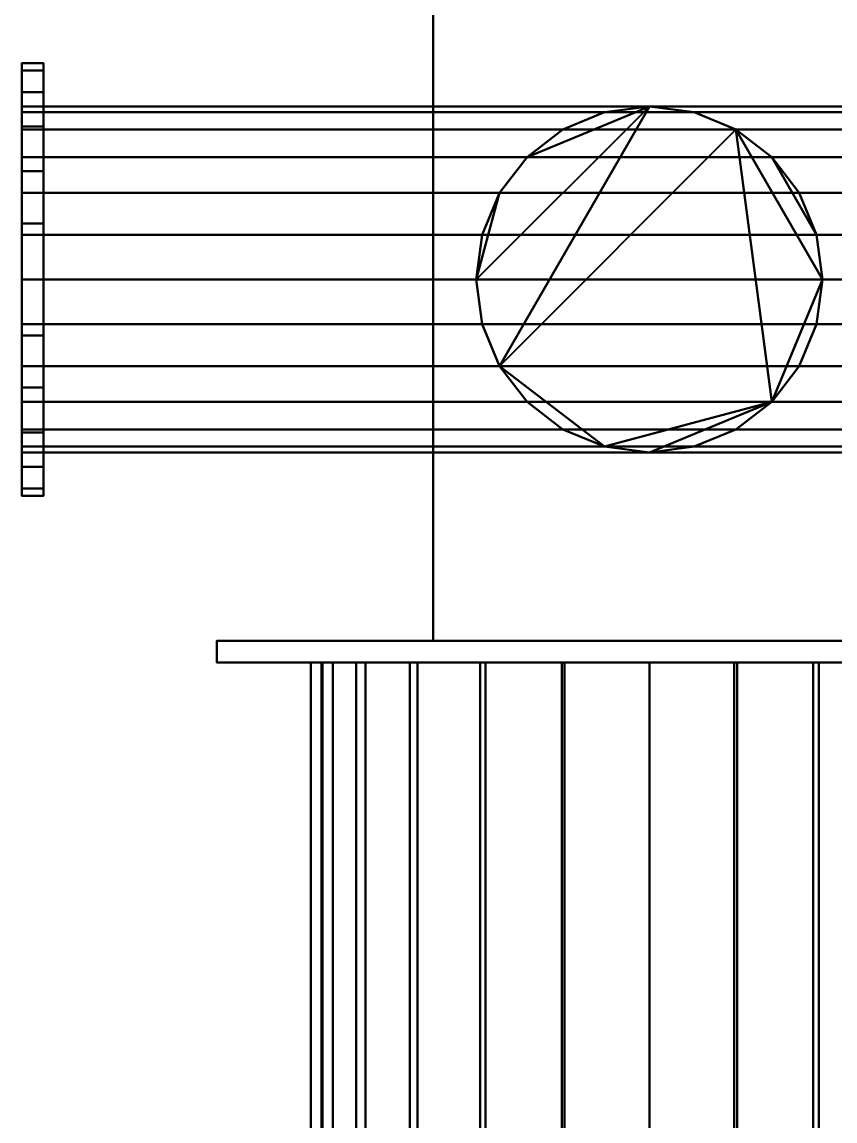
# Model space of a CAD drawing. Header units: millimetres. Extents: x -128 to 780, y -368 to 1535.
# Drawn here: x -18 to 357, y 140 to 648 of the extents above; entities that cross this region are included whole.
import ezdxf

# ---------------------------------------------------------------- set-up
doc = ezdxf.new("R2010")
doc.units = ezdxf.units.MM
doc.layers.add('M-EQPM', color=7, linetype='Continuous', lineweight=40)

# ---------------------------------------------------------------- blocks, each defined once
blk = doc.blocks.new('Burner-ExEco-GAS-RS_310_610_M_BLU-M3-000002 - RS 410_M BLU FS1 3_400_50-18393-_3D_')
at = {"layer": 'M-EQPM', "color": 253, "true_color": 0xa6abb5}
mesh = blk.add_polyface(dxfattribs=at)
corners = [(-100, 729, 695), (-100, 788.46, 689.58), (-100, 846.01, 673.69), (-100, 899.83, 647.83), (-100, 948.19, 612.82), (-100, 989.56, 569.77), (-100, 1022.63, 520.06), (-100, 1046.34, 465.26), (-100, 1059.94, 407.13), (-100, 1063, 347.5), (-100, 1059.76, 287.94), (-100, 1046.04, 229.89), (-100, 1022.27, 175.18), (-100, 989.2, 125.54), (-100, 947.86, 82.54), (-100, 899.57, 47.52), (-100, 845.85, 21.6), (-100, 788.39, 5.59), (-100, 729), (-100, 669.4, 5.08), (-100, 611.68, 20.75), (-100, 557.69, 46.51), (-100, 509.19, 81.51), (-100, 467.74, 124.64), (-100, 434.69, 174.49), (-100, 411.09, 229.45), (-100, 397.72, 287.75), (-100, 395, 347.5), (-100, 10, 347.5), (-100, 10, 695)]
mesh.append_faces([[corners[k] for k in face] for face in [(6, 27, 5)]], dxfattribs={"vtx0": -1, "vtx1": -1, "color": 253})
mesh.append_faces([[corners[k] for k in face] for face in [(27, 16, 17, 18), (27, 0, 1, 2), (26, 19, 20, 21), (27, 3, 4, 5), (27, 6, 7, 8), (27, 8, 9, 10), (27, 14, 15, 16), (27, 10, 11, 12)]], dxfattribs={"vtx0": -1, "vtx3": -1, "color": 253})
mesh.append_faces([[corners[k] for k in face] for face in [(13, 14, 27, 12), (2, 3, 27)]], dxfattribs={"vtx1": -1, "vtx2": -1, "color": 253})
mesh.append_faces([[corners[k] for k in face] for face in [(26, 27, 18, 19), (25, 26, 21, 22)]], dxfattribs={"vtx1": -1, "vtx3": -1, "color": 253})
mesh.append_faces([[corners[k] for k in face] for face in [(23, 24, 25, 22)]], dxfattribs={"vtx2": -1, "color": 253})
mesh.append_faces([[corners[k] for k in face] for face in [(27, 28, 29, 0)]], dxfattribs={"vtx3": -1, "color": 253})
mesh = blk.add_polyface(dxfattribs=at)
corners = [(100, 10, 695), (100, 729, 695), (-100, 729, 695), (-100, 10, 695)]
mesh.append_faces([[corners[k] for k in face] for face in [(3, 0, 1, 2)]], dxfattribs={"color": 253})
mesh = blk.add_polyface(dxfattribs=at)
corners = [(100, 395, 347.5), (100, 10, 347.5), (-100, 10, 347.5), (-100, 395, 347.5)]
mesh.append_faces([[corners[k] for k in face] for face in [(0, 1, 2, 3)]], dxfattribs={"color": 253})
at = {"layer": 'M-EQPM', "color": 8, "true_color": 0x7f7f7f}
mesh = blk.add_polyface(dxfattribs=at)
corners = [(-290, 77, -8), (-290, 80.41, 17.88), (-290, 90.4, 42), (-290, 106.29, 62.71), (-290, 127, 78.6), (-290, 151.12, 88.59), (-290, 177, 92), (-290, 202.88, 88.59), (-290, 227, 78.6), (-290, 247.71, 62.71), (-290, 263.6, 42), (-290, 273.59, 17.88), (-290, 277, -8), (-290, 273.59, -33.88), (-290, 263.6, -58), (-290, 247.71, -78.71), (-290, 227, -94.6), (-290, 202.88, -104.59), (-290, 177, -108), (-290, 151.12, -104.59), (-290, 127, -94.6), (-290, 106.29, -78.71), (-290, 90.4, -58), (-290, 80.41, -33.88), (-290, 97, -8), (-290, 99.73, -28.71), (-290, 107.72, -48), (-290, 120.43, -64.57), (-290, 137, -77.28), (-290, 156.29, -85.27), (-290, 177, -88), (-290, 197.71, -85.27), (-290, 217, -77.28), (-290, 233.57, -64.57), (-290, 246.28, -48), (-290, 254.27, -28.71), (-290, 257, -8), (-290, 254.27, 12.71), (-290, 246.28, 32), (-290, 233.57, 48.57), (-290, 217, 61.28), (-290, 197.71, 69.27), (-290, 177, 72), (-290, 156.29, 69.27), (-290, 137, 61.28), (-290, 120.43, 48.57), (-290, 107.72, 32), (-290, 99.73, 12.71)]
mesh.append_faces([[corners[k] for k in face] for face in [(46, 3, 45), (32, 16, 31)]], dxfattribs={"vtx0": -1, "vtx1": -1, "color": 8})
mesh.append_faces([[corners[k] for k in face] for face in [(40, 8, 9, 39), (8, 40, 41), (37, 10, 11, 36), (36, 11, 12), (10, 38, 39, 9), (45, 3, 4, 44), (44, 4, 5), (17, 30, 31, 16), (30, 17, 18), (21, 26, 27, 20), (20, 27, 28)]], dxfattribs={"vtx0": -1, "vtx2": -1, "color": 8})
mesh.append_faces([[corners[k] for k in face] for face in [(26, 21, 22, 23)]], dxfattribs={"vtx0": -1, "vtx3": -1, "color": 8})
mesh.append_faces([[corners[k] for k in face] for face in [(37, 38, 10)]], dxfattribs={"vtx1": -1, "vtx2": -1, "color": 8})
mesh.append_faces([[corners[k] for k in face] for face in [(41, 42, 7, 8), (6, 7, 42, 43), (5, 6, 43, 44), (46, 47, 2, 3), (1, 2, 47, 24), (0, 1, 24, 25), (12, 13, 35, 36), (13, 14, 34, 35), (33, 34, 14, 15), (15, 16, 32, 33), (25, 26, 23, 0), (18, 19, 29, 30), (28, 29, 19, 20)]], dxfattribs={"vtx1": -1, "vtx3": -1, "color": 8})
mesh = blk.add_polyface(dxfattribs=at)
corners = [(-280, 277, -8), (-280, 273.59, -33.88), (-280, 263.6, -58), (-280, 247.71, -78.71), (-280, 227, -94.6), (-280, 202.88, -104.59), (-280, 177, -108), (-280, 151.12, -104.59), (-280, 127, -94.6), (-280, 106.29, -78.71), (-280, 90.4, -58), (-280, 80.41, -33.88), (-280, 77, -8), (-290, 77, -8), (-290, 80.41, -33.88), (-290, 90.4, -58), (-290, 106.29, -78.71), (-290, 127, -94.6), (-290, 151.12, -104.59), (-290, 177, -108), (-290, 202.88, -104.59), (-290, 227, -94.6), (-290, 247.71, -78.71), (-290, 263.6, -58), (-290, 273.59, -33.88), (-290, 277, -8)]
mesh.append_faces([[corners[k] for k in face] for face in [(13, 14, 11, 12), (0, 1, 24, 25)]], dxfattribs={"vtx1": -1, "color": 8})
mesh.append_faces([[corners[k] for k in face] for face in [(14, 15, 10, 11), (16, 17, 8, 9), (15, 16, 9, 10), (17, 18, 7, 8), (6, 7, 18, 19), (19, 20, 5, 6), (20, 21, 4, 5), (22, 23, 2, 3), (21, 22, 3, 4), (23, 24, 1, 2)]], dxfattribs={"vtx1": -1, "vtx3": -1, "color": 8})
mesh = blk.add_polyface(dxfattribs=at)
corners = [(-280, 77, -8), (-280, 80.41, 17.88), (-280, 90.4, 42), (-280, 106.29, 62.71), (-280, 127, 78.6), (-280, 151.12, 88.59), (-280, 177, 92), (-280, 202.88, 88.59), (-280, 227, 78.6), (-280, 247.71, 62.71), (-280, 263.6, 42), (-280, 273.59, 17.88), (-280, 277, -8), (-290, 277, -8), (-290, 273.59, 17.88), (-290, 263.6, 42), (-290, 247.71, 62.71), (-290, 227, 78.6), (-290, 202.88, 88.59), (-290, 177, 92), (-290, 151.12, 88.59), (-290, 127, 78.6), (-290, 106.29, 62.71), (-290, 90.4, 42), (-290, 80.41, 17.88), (-290, 77, -8)]
mesh.append_faces([[corners[k] for k in face] for face in [(1, 24, 25, 0)]], dxfattribs={"vtx0": -1, "color": 8})
mesh.append_faces([[corners[k] for k in face] for face in [(13, 14, 11, 12)]], dxfattribs={"vtx1": -1, "color": 8})
mesh.append_faces([[corners[k] for k in face] for face in [(14, 15, 10, 11), (16, 17, 8, 9), (15, 16, 9, 10), (17, 18, 7, 8), (6, 7, 18, 19), (19, 20, 5, 6), (20, 21, 4, 5), (21, 22, 3, 4), (1, 2, 23, 24), (2, 3, 22, 23)]], dxfattribs={"vtx1": -1, "vtx3": -1, "color": 8})
mesh = blk.add_polyface(dxfattribs=at)
corners = [(-280, 77, -8), (-280, 80.41, -33.88), (-280, 90.4, -58), (-280, 106.29, -78.71), (-280, 127, -94.6), (-280, 151.12, -104.59), (-280, 177, -108), (-280, 202.88, -104.59), (-280, 227, -94.6), (-280, 247.71, -78.71), (-280, 263.6, -58), (-280, 273.59, -33.88), (-280, 277, -8), (-280, 273.59, 17.88), (-280, 263.6, 42), (-280, 247.71, 62.71), (-280, 227, 78.6), (-280, 202.88, 88.59), (-280, 177, 92), (-280, 151.12, 88.59), (-280, 127, 78.6), (-280, 106.29, 62.71), (-280, 90.4, 42), (-280, 80.41, 17.88), (-280, 97, -8), (-280, 99.73, 12.71), (-280, 107.72, 32), (-280, 120.43, 48.57), (-280, 137, 61.28), (-280, 156.29, 69.27), (-280, 177, 72), (-280, 197.71, 69.27), (-280, 217, 61.28), (-280, 233.57, 48.57), (-280, 246.28, 32), (-280, 254.27, 12.71), (-280, 257, -8), (-280, 254.27, -28.71), (-280, 246.28, -48), (-280, 233.57, -64.57), (-280, 217, -77.28), (-280, 197.71, -85.27), (-280, 177, -88), (-280, 156.29, -85.27), (-280, 137, -77.28), (-280, 120.43, -64.57), (-280, 107.72, -48), (-280, 99.73, -28.71)]
mesh.append_faces([[corners[k] for k in face] for face in [(46, 3, 45), (32, 16, 31)]], dxfattribs={"vtx0": -1, "vtx1": -1, "color": 8})
mesh.append_faces([[corners[k] for k in face] for face in [(40, 8, 9, 39), (8, 40, 41), (37, 10, 11, 36), (36, 11, 12), (10, 38, 39, 9), (45, 3, 4, 44), (44, 4, 5), (17, 30, 31, 16), (30, 17, 18), (21, 26, 27, 20), (20, 27, 28)]], dxfattribs={"vtx0": -1, "vtx2": -1, "color": 8})
mesh.append_faces([[corners[k] for k in face] for face in [(26, 21, 22, 23)]], dxfattribs={"vtx0": -1, "vtx3": -1, "color": 8})
mesh.append_faces([[corners[k] for k in face] for face in [(37, 38, 10)]], dxfattribs={"vtx1": -1, "vtx2": -1, "color": 8})
mesh.append_faces([[corners[k] for k in face] for face in [(41, 42, 7, 8), (6, 7, 42, 43), (5, 6, 43, 44), (46, 47, 2, 3), (1, 2, 47, 24), (0, 1, 24, 25), (12, 13, 35, 36), (13, 14, 34, 35), (33, 34, 14, 15), (15, 16, 32, 33), (25, 26, 23, 0), (18, 19, 29, 30), (28, 29, 19, 20)]], dxfattribs={"vtx1": -1, "vtx3": -1, "color": 8})
mesh = blk.add_polyface(dxfattribs=at)
corners = [(-280, 257, -8), (-280, 254.27, 12.71), (-280, 246.28, 32), (-280, 233.57, 48.57), (-280, 217, 61.28), (-280, 197.71, 69.27), (-280, 177, 72), (-280, 156.29, 69.27), (-280, 137, 61.28), (-280, 120.43, 48.57), (-280, 107.72, 32), (-280, 99.73, 12.71), (-280, 97, -8), (-290, 97, -8), (-290, 99.73, 12.71), (-290, 107.72, 32), (-290, 120.43, 48.57), (-290, 137, 61.28), (-290, 156.29, 69.27), (-290, 177, 72), (-290, 197.71, 69.27), (-290, 217, 61.28), (-290, 233.57, 48.57), (-290, 246.28, 32), (-290, 254.27, 12.71), (-290, 257, -8)]
mesh.append_faces([[corners[k] for k in face] for face in [(14, 11, 12, 13)]], dxfattribs={"vtx0": -1, "color": 8})
mesh.append_faces([[corners[k] for k in face] for face in [(15, 10, 11, 14), (17, 8, 9, 16), (16, 9, 10, 15), (18, 7, 8, 17), (7, 18, 19, 6), (21, 4, 5, 20), (22, 3, 4, 21), (24, 1, 2, 23), (23, 2, 3, 22), (20, 5, 6, 19)]], dxfattribs={"vtx0": -1, "vtx2": -1, "color": 8})
mesh.append_faces([[corners[k] for k in face] for face in [(25, 0, 1, 24)]], dxfattribs={"vtx2": -1, "color": 8})
mesh = blk.add_polyface(dxfattribs=at)
corners = [(-280, 97, -8), (-280, 99.73, -28.71), (-280, 107.72, -48), (-280, 120.43, -64.57), (-280, 137, -77.28), (-280, 156.29, -85.27), (-280, 177, -88), (-280, 197.71, -85.27), (-280, 217, -77.28), (-280, 233.57, -64.57), (-280, 246.28, -48), (-280, 254.27, -28.71), (-280, 257, -8), (-290, 257, -8), (-290, 254.27, -28.71), (-290, 246.28, -48), (-290, 233.57, -64.57), (-290, 217, -77.28), (-290, 197.71, -85.27), (-290, 177, -88), (-290, 156.29, -85.27), (-290, 137, -77.28), (-290, 120.43, -64.57), (-290, 107.72, -48), (-290, 99.73, -28.71), (-290, 97, -8)]
mesh.append_faces([[corners[k] for k in face] for face in [(14, 11, 12, 13)]], dxfattribs={"vtx0": -1, "color": 8})
mesh.append_faces([[corners[k] for k in face] for face in [(15, 10, 11, 14), (17, 8, 9, 16), (16, 9, 10, 15), (18, 7, 8, 17), (7, 18, 19, 6), (21, 4, 5, 20), (22, 3, 4, 21), (24, 1, 2, 23), (23, 2, 3, 22), (20, 5, 6, 19)]], dxfattribs={"vtx0": -1, "vtx2": -1, "color": 8})
mesh.append_faces([[corners[k] for k in face] for face in [(25, 0, 1, 24)]], dxfattribs={"vtx2": -1, "color": 8})
mesh = blk.add_polyface(dxfattribs=at)
corners = [(-280, 257, -8), (-280, 254.27, -28.71), (-280, 246.28, -48), (-280, 233.57, -64.57), (-280, 217, -77.28), (-280, 197.71, -85.27), (-280, 177, -88), (-280, 156.29, -85.27), (-280, 137, -77.28), (-280, 120.43, -64.57), (-280, 107.72, -48), (-280, 99.73, -28.71), (-280, 97, -8), (-280, 99.73, 12.71), (-280, 107.72, 32), (-280, 120.43, 48.57), (-280, 137, 61.28), (-280, 156.29, 69.27), (-280, 177, 72), (-280, 197.71, 69.27), (-280, 217, 61.28), (-280, 233.57, 48.57), (-280, 246.28, 32), (-280, 254.27, 12.71)]
mesh.append_faces([[corners[k] for k in face] for face in [(15, 13, 14)]], dxfattribs={"vtx0": -1, "color": 8})
mesh.append_faces([[corners[k] for k in face] for face in [(13, 8, 11, 12), (18, 13, 17)]], dxfattribs={"vtx0": -1, "vtx1": -1, "color": 8})
mesh.append_faces([[corners[k] for k in face] for face in [(18, 5, 8, 13)]], dxfattribs={"vtx0": -1, "vtx1": -1, "vtx2": -1, "vtx3": -1, "color": 8})
mesh.append_faces([[corners[k] for k in face] for face in [(2, 5, 20, 21)]], dxfattribs={"vtx0": -1, "vtx1": -1, "vtx3": -1, "color": 8})
mesh.append_faces([[corners[k] for k in face] for face in [(10, 11, 8, 9)]], dxfattribs={"vtx1": -1, "color": 8})
mesh.append_faces([[corners[k] for k in face] for face in [(3, 4, 5, 2), (6, 7, 8, 5)]], dxfattribs={"vtx2": -1, "color": 8})
mesh.append_faces([[corners[k] for k in face] for face in [(21, 22, 23, 2), (18, 19, 20, 5), (15, 16, 17, 13)]], dxfattribs={"vtx2": -1, "vtx3": -1, "color": 8})
mesh.append_faces([[corners[k] for k in face] for face in [(23, 0, 1, 2)]], dxfattribs={"vtx3": -1, "color": 8})
mesh = blk.add_polyface(dxfattribs=at)
corners = [(0, 97, -8), (-20.71, 99.73, 12.71), (-40, 107.72, 32), (-56.57, 120.43, 48.57), (-69.28, 137, 61.28), (-77.27, 156.29, 69.27), (-80, 177, 72), (-77.27, 197.71, 69.27), (-69.28, 217, 61.28), (-56.57, 233.57, 48.57), (-40, 246.28, 32), (-20.71, 254.27, 12.71), (0, 257, -8), (-280, 257, -8), (-280, 254.27, 12.71), (-280, 246.28, 32), (-280, 233.57, 48.57), (-280, 217, 61.28), (-280, 197.71, 69.27), (-280, 177, 72), (-280, 156.29, 69.27), (-280, 137, 61.28), (-280, 120.43, 48.57), (-280, 107.72, 32), (-280, 99.73, 12.71), (-280, 97, -8)]
mesh.append_faces([[corners[k] for k in face] for face in [(1, 24, 25, 0)]], dxfattribs={"vtx0": -1, "color": 8})
mesh.append_faces([[corners[k] for k in face] for face in [(5, 20, 21, 4), (4, 21, 22, 3), (2, 23, 24, 1), (3, 22, 23, 2), (20, 5, 6, 19)]], dxfattribs={"vtx0": -1, "vtx2": -1, "color": 8})
mesh.append_faces([[corners[k] for k in face] for face in [(13, 14, 11, 12)]], dxfattribs={"vtx1": -1, "color": 8})
mesh.append_faces([[corners[k] for k in face] for face in [(14, 15, 10, 11), (16, 17, 8, 9), (15, 16, 9, 10), (17, 18, 7, 8), (6, 7, 18, 19)]], dxfattribs={"vtx1": -1, "vtx3": -1, "color": 8})
mesh = blk.add_polyface(dxfattribs=at)
corners = [(0, 257, -8), (20.71, 254.27, -28.71), (40, 246.28, -48), (56.57, 233.57, -64.57), (69.28, 217, -77.28), (77.27, 197.71, -85.27), (80, 177, -88), (77.27, 156.29, -85.27), (69.28, 137, -77.28), (56.57, 120.43, -64.57), (40, 107.72, -48), (20.71, 99.73, -28.71), (0, 97, -8), (-280, 97, -8), (-280, 99.73, -28.71), (-280, 107.72, -48), (-280, 120.43, -64.57), (-280, 137, -77.28), (-280, 156.29, -85.27), (-280, 177, -88), (-280, 197.71, -85.27), (-280, 217, -77.28), (-280, 233.57, -64.57), (-280, 246.28, -48), (-280, 254.27, -28.71), (-280, 257, -8)]
mesh.append_faces([[corners[k] for k in face] for face in [(11, 14, 15, 10), (9, 16, 17, 8), (10, 15, 16, 9), (8, 17, 18, 7), (19, 6, 7, 18)]], dxfattribs={"vtx0": -1, "vtx2": -1, "color": 8})
mesh.append_faces([[corners[k] for k in face] for face in [(20, 21, 4, 5), (21, 22, 3, 4), (23, 24, 1, 2), (22, 23, 2, 3), (19, 20, 5, 6)]], dxfattribs={"vtx1": -1, "vtx3": -1, "color": 8})
mesh.append_faces([[corners[k] for k in face] for face in [(12, 13, 14, 11)]], dxfattribs={"vtx2": -1, "color": 8})
mesh.append_faces([[corners[k] for k in face] for face in [(24, 25, 0, 1)]], dxfattribs={"vtx3": -1, "color": 8})
mesh = blk.add_polyface(dxfattribs=at)
corners = [(0, 257, 347.5), (-20.71, 254.27, 347.5), (-40, 246.28, 347.5), (-56.57, 233.57, 347.5), (-69.28, 217, 347.5), (-77.27, 197.71, 347.5), (-80, 177, 347.5), (-77.27, 156.29, 347.5), (-69.28, 137, 347.5), (-56.57, 120.43, 347.5), (-40, 107.72, 347.5), (-20.71, 99.73, 347.5), (0, 97, 347.5), (20.71, 99.73, 347.5), (40, 107.72, 347.5), (56.57, 120.43, 347.5), (69.28, 137, 347.5), (77.27, 156.29, 347.5), (80, 177, 347.5), (77.27, 197.71, 347.5), (69.28, 217, 347.5), (56.57, 233.57, 347.5), (40, 246.28, 347.5), (20.71, 254.27, 347.5)]
mesh.append_faces([[corners[k] for k in face] for face in [(8, 0, 6, 7)]], dxfattribs={"vtx0": -1, "vtx1": -1, "color": 8})
mesh.append_faces([[corners[k] for k in face] for face in [(15, 18, 22)]], dxfattribs={"vtx0": -1, "vtx1": -1, "vtx2": -1, "color": 8})
mesh.append_faces([[corners[k] for k in face] for face in [(15, 22, 8, 11)]], dxfattribs={"vtx0": -1, "vtx1": -1, "vtx2": -1, "vtx3": -1, "color": 8})
mesh.append_faces([[corners[k] for k in face] for face in [(15, 11, 12)]], dxfattribs={"vtx0": -1, "vtx2": -1, "color": 8})
mesh.append_faces([[corners[k] for k in face] for face in [(0, 3, 4, 6)]], dxfattribs={"vtx0": -1, "vtx2": -1, "vtx3": -1, "color": 8})
mesh.append_faces([[corners[k] for k in face] for face in [(5, 6, 4), (17, 18, 15, 16)]], dxfattribs={"vtx1": -1, "color": 8})
mesh.append_faces([[corners[k] for k in face] for face in [(21, 22, 18, 19)]], dxfattribs={"vtx1": -1, "vtx3": -1, "color": 8})
mesh.append_faces([[corners[k] for k in face] for face in [(19, 20, 21), (13, 14, 15, 12)]], dxfattribs={"vtx2": -1, "color": 8})
mesh.append_faces([[corners[k] for k in face] for face in [(22, 23, 0, 8)]], dxfattribs={"vtx2": -1, "vtx3": -1, "color": 8})
mesh.append_faces([[corners[k] for k in face] for face in [(0, 1, 2, 3), (8, 9, 10, 11)]], dxfattribs={"vtx3": -1, "color": 8})
mesh = blk.add_polyface(dxfattribs=at)
corners = [(0, 97, 347.5), (-20.71, 99.73, 347.5), (-40, 107.72, 347.5), (-56.57, 120.43, 347.5), (-69.28, 137, 347.5), (-77.27, 156.29, 347.5), (-80, 177, 347.5), (-77.27, 197.71, 347.5), (-69.28, 217, 347.5), (-56.57, 233.57, 347.5), (-40, 246.28, 347.5), (-20.71, 254.27, 347.5), (0, 257, 347.5), (0, 257, -8), (-20.71, 254.27, -28.71), (-40, 246.28, -48), (-56.57, 233.57, -64.57), (-69.28, 217, -77.28), (-77.27, 197.71, -85.27), (-80, 177, -88), (-77.27, 156.29, -85.27), (-69.28, 137, -77.28), (-56.57, 120.43, -64.57), (-40, 107.72, -48), (-20.71, 99.73, -28.71), (0, 97, -8)]
mesh.append_faces([[corners[k] for k in face] for face in [(20, 5, 6, 19), (5, 20, 21, 4), (3, 22, 23, 2), (4, 21, 22, 3), (2, 23, 24, 1)]], dxfattribs={"vtx0": -1, "vtx2": -1, "color": 8})
mesh.append_faces([[corners[k] for k in face] for face in [(13, 14, 11, 12)]], dxfattribs={"vtx1": -1, "color": 8})
mesh.append_faces([[corners[k] for k in face] for face in [(14, 15, 10, 11), (16, 17, 8, 9), (15, 16, 9, 10), (17, 18, 7, 8), (6, 7, 18, 19)]], dxfattribs={"vtx1": -1, "vtx3": -1, "color": 8})
mesh.append_faces([[corners[k] for k in face] for face in [(25, 0, 1, 24)]], dxfattribs={"vtx2": -1, "color": 8})
mesh = blk.add_polyface(dxfattribs=at)
corners = [(0, 97, -8), (-20.71, 99.73, -28.71), (-40, 107.72, -48), (-56.57, 120.43, -64.57), (-69.28, 137, -77.28), (-77.27, 156.29, -85.27), (-80, 177, -88), (-77.27, 197.71, -85.27), (-69.28, 217, -77.28), (-56.57, 233.57, -64.57), (-40, 246.28, -48), (-20.71, 254.27, -28.71), (0, 257, -8), (280, 257, -8), (280, 254.27, -28.71), (280, 246.28, -48), (280, 233.57, -64.57), (280, 217, -77.28), (280, 197.71, -85.27), (280, 177, -88), (280, 156.29, -85.27), (280, 137, -77.28), (280, 120.43, -64.57), (280, 107.72, -48), (280, 99.73, -28.71), (280, 97, -8)]
mesh.append_faces([[corners[k] for k in face] for face in [(11, 14, 15, 10), (9, 16, 17, 8), (10, 15, 16, 9), (8, 17, 18, 7), (19, 6, 7, 18)]], dxfattribs={"vtx0": -1, "vtx2": -1, "color": 8})
mesh.append_faces([[corners[k] for k in face] for face in [(20, 21, 4, 5), (21, 22, 3, 4), (23, 24, 1, 2), (22, 23, 2, 3), (19, 20, 5, 6)]], dxfattribs={"vtx1": -1, "vtx3": -1, "color": 8})
mesh.append_faces([[corners[k] for k in face] for face in [(12, 13, 14, 11)]], dxfattribs={"vtx2": -1, "color": 8})
mesh.append_faces([[corners[k] for k in face] for face in [(24, 25, 0, 1)]], dxfattribs={"vtx3": -1, "color": 8})
mesh = blk.add_polyface(dxfattribs=at)
corners = [(0, 257, 347.5), (-20.71, 254.27, 347.5), (-40, 246.28, 347.5), (-56.57, 233.57, 347.5), (-69.28, 217, 347.5), (-77.27, 197.71, 347.5), (-80, 177, 347.5), (-77.27, 156.29, 347.5), (-69.28, 137, 347.5), (-56.57, 120.43, 347.5), (-40, 107.72, 347.5), (-20.71, 99.73, 347.5), (0, 97, 347.5), (20.71, 99.73, 347.5), (40, 107.72, 347.5), (56.57, 120.43, 347.5), (69.28, 137, 347.5), (77.27, 156.29, 347.5), (80, 177, 347.5), (77.27, 197.71, 347.5), (69.28, 217, 347.5), (56.57, 233.57, 347.5), (40, 246.28, 347.5), (20.71, 254.27, 347.5)]
mesh.append_faces([[corners[k] for k in face] for face in [(8, 0, 6, 7)]], dxfattribs={"vtx0": -1, "vtx1": -1, "color": 8})
mesh.append_faces([[corners[k] for k in face] for face in [(15, 18, 22)]], dxfattribs={"vtx0": -1, "vtx1": -1, "vtx2": -1, "color": 8})
mesh.append_faces([[corners[k] for k in face] for face in [(15, 22, 8, 11)]], dxfattribs={"vtx0": -1, "vtx1": -1, "vtx2": -1, "vtx3": -1, "color": 8})
mesh.append_faces([[corners[k] for k in face] for face in [(15, 11, 12)]], dxfattribs={"vtx0": -1, "vtx2": -1, "color": 8})
mesh.append_faces([[corners[k] for k in face] for face in [(0, 3, 4, 6)]], dxfattribs={"vtx0": -1, "vtx2": -1, "vtx3": -1, "color": 8})
mesh.append_faces([[corners[k] for k in face] for face in [(5, 6, 4), (17, 18, 15, 16)]], dxfattribs={"vtx1": -1, "color": 8})
mesh.append_faces([[corners[k] for k in face] for face in [(21, 22, 18, 19)]], dxfattribs={"vtx1": -1, "vtx3": -1, "color": 8})
mesh.append_faces([[corners[k] for k in face] for face in [(19, 20, 21), (13, 14, 15, 12)]], dxfattribs={"vtx2": -1, "color": 8})
mesh.append_faces([[corners[k] for k in face] for face in [(22, 23, 0, 8)]], dxfattribs={"vtx2": -1, "vtx3": -1, "color": 8})
mesh.append_faces([[corners[k] for k in face] for face in [(0, 1, 2, 3), (8, 9, 10, 11)]], dxfattribs={"vtx3": -1, "color": 8})
mesh = blk.add_polyface(dxfattribs=at)
corners = [(0, 97, 347.5), (-20.71, 99.73, 347.5), (-40, 107.72, 347.5), (-56.57, 120.43, 347.5), (-69.28, 137, 347.5), (-77.27, 156.29, 347.5), (-80, 177, 347.5), (-77.27, 197.71, 347.5), (-69.28, 217, 347.5), (-56.57, 233.57, 347.5), (-40, 246.28, 347.5), (-20.71, 254.27, 347.5), (0, 257, 347.5), (0, 257, -8), (-20.71, 254.27, 12.71), (-40, 246.28, 32), (-56.57, 233.57, 48.57), (-69.28, 217, 61.28), (-77.27, 197.71, 69.27), (-80, 177, 72), (-77.27, 156.29, 69.27), (-69.28, 137, 61.28), (-56.57, 120.43, 48.57), (-40, 107.72, 32), (-20.71, 99.73, 12.71), (0, 97, -8)]
mesh.append_faces([[corners[k] for k in face] for face in [(11, 14, 15, 10), (8, 17, 18, 7), (9, 16, 17, 8), (10, 15, 16, 9), (19, 6, 7, 18)]], dxfattribs={"vtx0": -1, "vtx2": -1, "color": 8})
mesh.append_faces([[corners[k] for k in face] for face in [(21, 22, 3, 4), (20, 21, 4, 5), (23, 24, 1, 2), (22, 23, 2, 3), (19, 20, 5, 6)]], dxfattribs={"vtx1": -1, "vtx3": -1, "color": 8})
mesh.append_faces([[corners[k] for k in face] for face in [(12, 13, 14, 11)]], dxfattribs={"vtx2": -1, "color": 8})
mesh.append_faces([[corners[k] for k in face] for face in [(24, 25, 0, 1)]], dxfattribs={"vtx3": -1, "color": 8})
mesh = blk.add_polyface(dxfattribs=at)
corners = [(0, 257, 347.5), (20.71, 254.27, 347.5), (40, 246.28, 347.5), (56.57, 233.57, 347.5), (69.28, 217, 347.5), (77.27, 197.71, 347.5), (80, 177, 347.5), (77.27, 156.29, 347.5), (69.28, 137, 347.5), (56.57, 120.43, 347.5), (40, 107.72, 347.5), (20.71, 99.73, 347.5), (0, 97, 347.5), (0, 97, -8), (20.71, 99.73, 12.71), (40, 107.72, 32), (56.57, 120.43, 48.57), (69.28, 137, 61.28), (77.27, 156.29, 69.27), (80, 177, 72), (77.27, 197.71, 69.27), (69.28, 217, 61.28), (56.57, 233.57, 48.57), (40, 246.28, 32), (20.71, 254.27, 12.71), (0, 257, -8)]
mesh.append_faces([[corners[k] for k in face] for face in [(11, 14, 15, 10), (8, 17, 18, 7), (9, 16, 17, 8), (10, 15, 16, 9), (19, 6, 7, 18)]], dxfattribs={"vtx0": -1, "vtx2": -1, "color": 8})
mesh.append_faces([[corners[k] for k in face] for face in [(21, 22, 3, 4), (20, 21, 4, 5), (23, 24, 1, 2), (22, 23, 2, 3), (19, 20, 5, 6)]], dxfattribs={"vtx1": -1, "vtx3": -1, "color": 8})
mesh.append_faces([[corners[k] for k in face] for face in [(12, 13, 14, 11)]], dxfattribs={"vtx2": -1, "color": 8})
mesh.append_faces([[corners[k] for k in face] for face in [(24, 25, 0, 1)]], dxfattribs={"vtx3": -1, "color": 8})
mesh = blk.add_polyface(dxfattribs=at)
corners = [(0, 257, -8), (20.71, 254.27, 12.71), (40, 246.28, 32), (56.57, 233.57, 48.57), (69.28, 217, 61.28), (77.27, 197.71, 69.27), (80, 177, 72), (77.27, 156.29, 69.27), (69.28, 137, 61.28), (56.57, 120.43, 48.57), (40, 107.72, 32), (20.71, 99.73, 12.71), (0, 97, -8), (280, 97, -8), (280, 99.73, 12.71), (280, 107.72, 32), (280, 120.43, 48.57), (280, 137, 61.28), (280, 156.29, 69.27), (280, 177, 72), (280, 197.71, 69.27), (280, 217, 61.28), (280, 233.57, 48.57), (280, 246.28, 32), (280, 254.27, 12.71), (280, 257, -8)]
mesh.append_faces([[corners[k] for k in face] for face in [(1, 24, 25, 0)]], dxfattribs={"vtx0": -1, "color": 8})
mesh.append_faces([[corners[k] for k in face] for face in [(5, 20, 21, 4), (4, 21, 22, 3), (2, 23, 24, 1), (3, 22, 23, 2), (20, 5, 6, 19)]], dxfattribs={"vtx0": -1, "vtx2": -1, "color": 8})
mesh.append_faces([[corners[k] for k in face] for face in [(13, 14, 11, 12)]], dxfattribs={"vtx1": -1, "color": 8})
mesh.append_faces([[corners[k] for k in face] for face in [(14, 15, 10, 11), (16, 17, 8, 9), (15, 16, 9, 10), (17, 18, 7, 8), (6, 7, 18, 19)]], dxfattribs={"vtx1": -1, "vtx3": -1, "color": 8})
mesh = blk.add_polyface(dxfattribs=at)
corners = [(0, 257, 347.5), (20.71, 254.27, 347.5), (40, 246.28, 347.5), (56.57, 233.57, 347.5), (69.28, 217, 347.5), (77.27, 197.71, 347.5), (80, 177, 347.5), (77.27, 156.29, 347.5), (69.28, 137, 347.5), (56.57, 120.43, 347.5), (40, 107.72, 347.5), (20.71, 99.73, 347.5), (0, 97, 347.5), (0, 97, -8), (20.71, 99.73, -28.71), (40, 107.72, -48), (56.57, 120.43, -64.57), (69.28, 137, -77.28), (77.27, 156.29, -85.27), (80, 177, -88), (77.27, 197.71, -85.27), (69.28, 217, -77.28), (56.57, 233.57, -64.57), (40, 246.28, -48), (20.71, 254.27, -28.71), (0, 257, -8)]
mesh.append_faces([[corners[k] for k in face] for face in [(20, 5, 6, 19), (5, 20, 21, 4), (3, 22, 23, 2), (4, 21, 22, 3), (2, 23, 24, 1)]], dxfattribs={"vtx0": -1, "vtx2": -1, "color": 8})
mesh.append_faces([[corners[k] for k in face] for face in [(13, 14, 11, 12)]], dxfattribs={"vtx1": -1, "color": 8})
mesh.append_faces([[corners[k] for k in face] for face in [(14, 15, 10, 11), (16, 17, 8, 9), (15, 16, 9, 10), (17, 18, 7, 8), (6, 7, 18, 19)]], dxfattribs={"vtx1": -1, "vtx3": -1, "color": 8})
mesh.append_faces([[corners[k] for k in face] for face in [(25, 0, 1, 24)]], dxfattribs={"vtx2": -1, "color": 8})
at = {"layer": 'M-EQPM', "color": 253, "true_color": 0xa6abb5}
mesh = blk.add_polyface(dxfattribs=at)
corners = [(200, 10, 720), (200, 10, 320), (-200, 10, 320), (-200, 10, 720)]
mesh.append_faces([[corners[k] for k in face] for face in [(2, 3, 0, 1)]], dxfattribs={"color": 253})
mesh = blk.add_polyface(dxfattribs=at)
corners = [(-200, 0, 720), (200, 0, 720), (200, 10, 720), (-200, 10, 720)]
mesh.append_faces([[corners[k] for k in face] for face in [(0, 1, 2, 3)]], dxfattribs={"color": 253})
mesh = blk.add_polyface(dxfattribs=at)
corners = [(-200, 0, 320), (-200, 0, 720), (-200, 10, 720), (-200, 10, 320)]
mesh.append_faces([[corners[k] for k in face] for face in [(0, 1, 2, 3)]], dxfattribs={"color": 253})
mesh = blk.add_polyface(dxfattribs=at)
corners = [(200, 0, 320), (-200, 0, 320), (-200, 10, 320), (200, 10, 320)]
mesh.append_faces([[corners[k] for k in face] for face in [(0, 1, 2, 3)]], dxfattribs={"color": 253})
mesh = blk.add_polyface(dxfattribs=at)
corners = [(100, 10, 347.5), (100, 10, 695), (-100, 10, 695), (-100, 10, 347.5)]
mesh.append_faces([[corners[k] for k in face] for face in [(0, 1, 2, 3)]], dxfattribs={"color": 253})
mesh = blk.add_polyface(dxfattribs=at)
corners = [(200, 0, 720), (-200, 0, 720), (-200, 0, 320), (200, 0, 320)]
mesh.append_faces([[corners[k] for k in face] for face in [(3, 0, 1, 2)]], dxfattribs={"color": 253})
at = {"layer": 'M-EQPM', "color": 8, "true_color": 0x787878}
mesh = blk.add_polyface(dxfattribs=at)
corners = [(-156.5, 0, 520), (-151.17, 0, 560.51), (-135.53, 0, 598.25), (-110.66, 0, 630.66), (-78.25, 0, 655.53), (-40.51, 0, 671.17), (0, 0, 676.5), (40.51, 0, 671.17), (78.25, 0, 655.53), (110.66, 0, 630.66), (135.53, 0, 598.25), (151.17, 0, 560.51), (156.5, 0, 520), (151.17, 0, 479.49), (135.53, 0, 441.75), (110.66, 0, 409.34), (78.25, 0, 384.47), (40.51, 0, 368.83), (0, 0, 363.5), (-40.51, 0, 368.83), (-78.25, 0, 384.47), (-110.66, 0, 409.34), (-135.53, 0, 441.75), (-151.17, 0, 479.49), (-151.5, 0, 520), (-146.34, 0, 480.79), (-131.2, 0, 444.25), (-107.13, 0, 412.87), (-75.75, 0, 388.8), (-39.21, 0, 373.66), (0, 0, 368.5), (39.21, 0, 373.66), (75.75, 0, 388.8), (107.13, 0, 412.87), (131.2, 0, 444.25), (146.34, 0, 480.79), (151.5, 0, 520), (146.34, 0, 559.21), (131.2, 0, 595.75), (107.13, 0, 627.13), (75.75, 0, 651.2), (39.21, 0, 666.34), (0, 0, 671.5), (-39.21, 0, 666.34), (-75.75, 0, 651.2), (-107.13, 0, 627.13), (-131.2, 0, 595.75), (-146.34, 0, 559.21)]
mesh.append_faces([[corners[k] for k in face] for face in [(40, 8, 9, 39), (8, 40, 41, 7), (7, 41, 42, 6), (10, 38, 39, 9), (43, 5, 6, 42), (5, 43, 44, 4), (45, 3, 4, 44), (46, 2, 3, 45), (2, 46, 47, 1), (1, 47, 24, 0), (26, 22, 23, 25), (25, 23, 0, 24)]], dxfattribs={"vtx0": -1, "vtx2": -1, "color": 8})
mesh.append_faces([[corners[k] for k in face] for face in [(36, 37, 11, 12), (10, 11, 37, 38), (12, 13, 35, 36), (34, 35, 13, 14), (33, 34, 14, 15), (15, 16, 32, 33), (31, 32, 16, 17), (30, 31, 17, 18), (21, 22, 26, 27), (18, 19, 29, 30), (28, 29, 19, 20), (20, 21, 27, 28)]], dxfattribs={"vtx1": -1, "vtx3": -1, "color": 8})
mesh = blk.add_polyface(dxfattribs=at)
corners = [(156.5, -720, 520), (151.17, -720, 479.49), (135.53, -720, 441.75), (110.66, -720, 409.34), (78.25, -720, 384.47), (40.51, -720, 368.83), (0, -720, 363.5), (-40.51, -720, 368.83), (-78.25, -720, 384.47), (-110.66, -720, 409.34), (-135.53, -720, 441.75), (-151.17, -720, 479.49), (-156.5, -720, 520), (-156.5, 0, 520), (-151.17, 0, 479.49), (-135.53, 0, 441.75), (-110.66, 0, 409.34), (-78.25, 0, 384.47), (-40.51, 0, 368.83), (0, 0, 363.5), (40.51, 0, 368.83), (78.25, 0, 384.47), (110.66, 0, 409.34), (135.53, 0, 441.75), (151.17, 0, 479.49), (156.5, 0, 520)]
mesh.append_faces([[corners[k] for k in face] for face in [(1, 24, 25, 0)]], dxfattribs={"vtx0": -1, "color": 8})
mesh.append_faces([[corners[k] for k in face] for face in [(11, 14, 15, 10), (10, 15, 16, 9), (8, 17, 18, 7), (9, 16, 17, 8), (7, 18, 19, 6), (5, 20, 21, 4), (4, 21, 22, 3), (2, 23, 24, 1), (3, 22, 23, 2), (20, 5, 6, 19)]], dxfattribs={"vtx0": -1, "vtx2": -1, "color": 8})
mesh.append_faces([[corners[k] for k in face] for face in [(12, 13, 14, 11)]], dxfattribs={"vtx2": -1, "color": 8})
mesh = blk.add_polyface(dxfattribs=at)
corners = [(-156.5, -720, 520), (-151.17, -720, 560.51), (-135.53, -720, 598.25), (-110.66, -720, 630.66), (-78.25, -720, 655.53), (-40.51, -720, 671.17), (0, -720, 676.5), (40.51, -720, 671.17), (78.25, -720, 655.53), (110.66, -720, 630.66), (135.53, -720, 598.25), (151.17, -720, 560.51), (156.5, -720, 520), (156.5, 0, 520), (151.17, 0, 560.51), (135.53, 0, 598.25), (110.66, 0, 630.66), (78.25, 0, 655.53), (40.51, 0, 671.17), (0, 0, 676.5), (-40.51, 0, 671.17), (-78.25, 0, 655.53), (-110.66, 0, 630.66), (-135.53, 0, 598.25), (-151.17, 0, 560.51), (-156.5, 0, 520)]
mesh.append_faces([[corners[k] for k in face] for face in [(14, 11, 12, 13), (1, 24, 25, 0)]], dxfattribs={"vtx0": -1, "color": 8})
mesh.append_faces([[corners[k] for k in face] for face in [(10, 15, 16, 9), (8, 17, 18, 7), (9, 16, 17, 8), (7, 18, 19, 6), (11, 14, 15, 10), (5, 20, 21, 4), (4, 21, 22, 3), (2, 23, 24, 1), (3, 22, 23, 2), (20, 5, 6, 19)]], dxfattribs={"vtx0": -1, "vtx2": -1, "color": 8})
mesh = blk.add_polyface(dxfattribs=at)
corners = [(151.5, -720, 520), (146.34, -720, 559.21), (131.2, -720, 595.75), (107.13, -720, 627.13), (75.75, -720, 651.2), (39.21, -720, 666.34), (0, -720, 671.5), (-39.21, -720, 666.34), (-75.75, -720, 651.2), (-107.13, -720, 627.13), (-131.2, -720, 595.75), (-146.34, -720, 559.21), (-151.5, -720, 520), (-151.5, 0, 520), (-146.34, 0, 559.21), (-131.2, 0, 595.75), (-107.13, 0, 627.13), (-75.75, 0, 651.2), (-39.21, 0, 666.34), (0, 0, 671.5), (39.21, 0, 666.34), (75.75, 0, 651.2), (107.13, 0, 627.13), (131.2, 0, 595.75), (146.34, 0, 559.21), (151.5, 0, 520)]
mesh.append_faces([[corners[k] for k in face] for face in [(14, 11, 12, 13)]], dxfattribs={"vtx0": -1, "color": 8})
mesh.append_faces([[corners[k] for k in face] for face in [(15, 10, 11, 14), (17, 8, 9, 16), (16, 9, 10, 15), (18, 7, 8, 17), (7, 18, 19, 6), (21, 4, 5, 20), (22, 3, 4, 21), (24, 1, 2, 23), (23, 2, 3, 22), (20, 5, 6, 19)]], dxfattribs={"vtx0": -1, "vtx2": -1, "color": 8})
mesh.append_faces([[corners[k] for k in face] for face in [(25, 0, 1, 24)]], dxfattribs={"vtx2": -1, "color": 8})
mesh = blk.add_polyface(dxfattribs=at)
corners = [(-151.5, -720, 520), (-146.34, -720, 480.79), (-131.2, -720, 444.25), (-107.13, -720, 412.87), (-75.75, -720, 388.8), (-39.21, -720, 373.66), (0, -720, 368.5), (39.21, -720, 373.66), (75.75, -720, 388.8), (107.13, -720, 412.87), (131.2, -720, 444.25), (146.34, -720, 480.79), (151.5, -720, 520), (151.5, 0, 520), (146.34, 0, 480.79), (131.2, 0, 444.25), (107.13, 0, 412.87), (75.75, 0, 388.8), (39.21, 0, 373.66), (0, 0, 368.5), (-39.21, 0, 373.66), (-75.75, 0, 388.8), (-107.13, 0, 412.87), (-131.2, 0, 444.25), (-146.34, 0, 480.79), (-151.5, 0, 520)]
mesh.append_faces([[corners[k] for k in face] for face in [(14, 11, 12, 13)]], dxfattribs={"vtx0": -1, "color": 8})
mesh.append_faces([[corners[k] for k in face] for face in [(15, 10, 11, 14), (17, 8, 9, 16), (16, 9, 10, 15), (18, 7, 8, 17), (7, 18, 19, 6), (21, 4, 5, 20), (22, 3, 4, 21), (24, 1, 2, 23), (23, 2, 3, 22), (20, 5, 6, 19)]], dxfattribs={"vtx0": -1, "vtx2": -1, "color": 8})
mesh.append_faces([[corners[k] for k in face] for face in [(25, 0, 1, 24)]], dxfattribs={"vtx2": -1, "color": 8})

msp = doc.modelspace()

# ---------------------------------------------------------------- block references
at = {"layer": 'M-EQPM', "color": 160, "true_color": 0x3232ff}
msp.add_blockref('Burner-ExEco-GAS-RS_310_610_M_BLU-M3-000002 - RS 410_M BLU FS1 3_400_50-18393-_3D_', (271.62, 352.18), dxfattribs=at)

doc.saveas('drawing.dxf')
